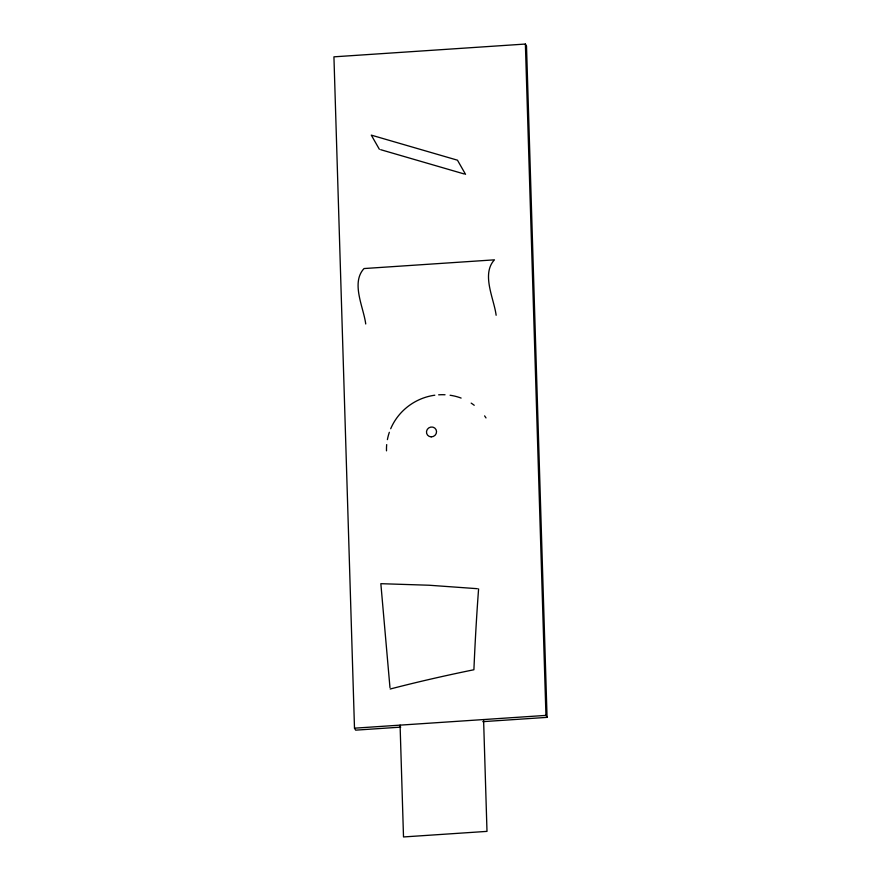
<?xml version="1.0" encoding="UTF-8"?>
<svg xmlns="http://www.w3.org/2000/svg" width="881" height="881" viewBox="0 0 881 881"><rect width="100%" height="100%" fill="white"/><g stroke="black" fill="none" stroke-linecap="round" stroke-linejoin="round"><path stroke-width="1.32" d="M482.788 721.66L547.068 717.365L526.508 46.021L525.384 44.05L333.932 56.836L354.492 728.18L355.616 730.151L400.745 727.133M354.492 728.18L545.945 715.394L547.068 717.365M477.326 588.684L429.146 585.237L380.845 583.685L389.975 687.632M380.68 149.682L464.243 173.975M465.553 174.35L457.47 160.188L371.297 135.134L379.37 149.296M496.135 315.266C494.032 298.648 481.136 274.134 494.439 259.84L364.029 268.551C350.715 282.845 363.622 307.348 365.725 323.977M525.384 44.05L545.945 715.394M483.581 719.546L486.995 831.378L403.509 836.95L400.084 725.118M386.506 450.841A54.336 51.968 -29.7 0 1 386.693 444.597M387.398 439.619A54.336 51.968 -29.7 0 1 389.336 432.296M390.701 428.739A54.336 51.968 -29.7 0 1 434.818 395.206M438.65 394.82A54.336 51.968 -29.7 0 1 445.037 394.765M450.103 395.25A54.336 51.968 -29.7 0 1 461.115 398.069M471.17 403.124A54.336 51.968 -29.7 0 1 474.231 405.282M484.594 415.887A54.336 51.968 -29.7 0 1 485.993 417.935M390.195 689.019A789.431 205.835 -1.8 0 1 473.901 669.747A847.775 112.14 86.2 0 1 478.592 588.871M431.183 436.855A5.088 4.868 -29.7 0 0 436.029 429.587A5.088 4.868 -29.7 0 0 427.318 429.355A5.088 4.868 -29.7 0 0 431.183 436.855"/></g></svg>
